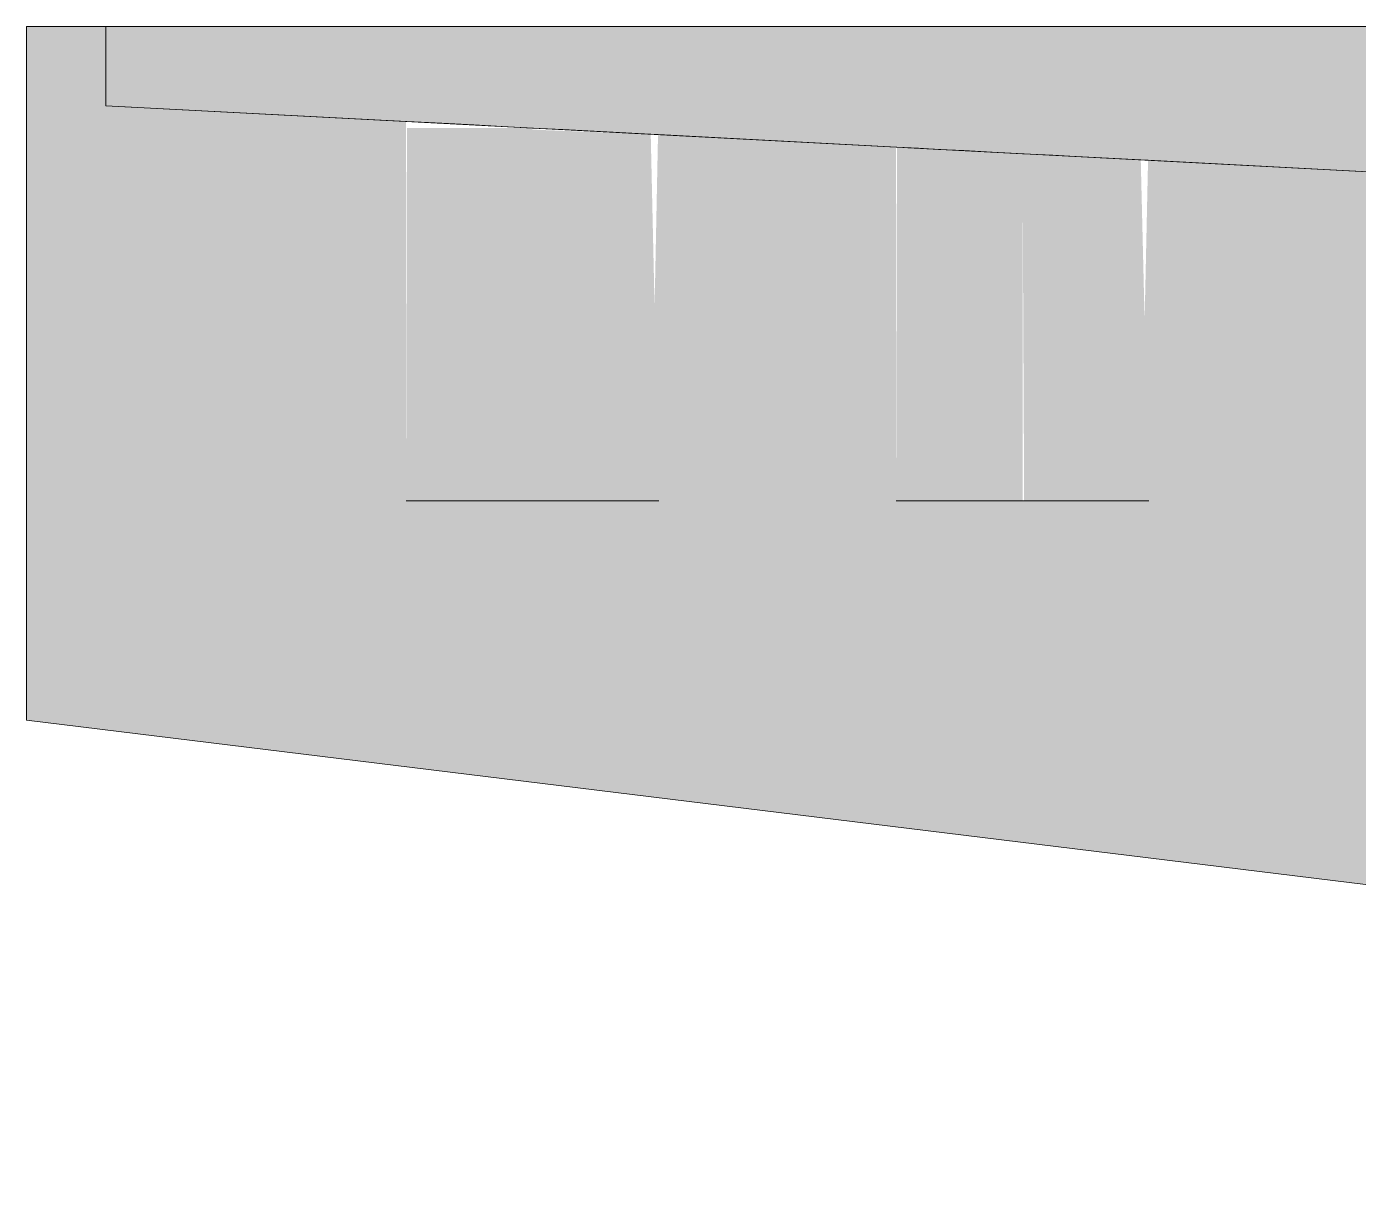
# Model space of a CAD drawing. Header units: metres. Extents: x 147 to 427, y -16 to 162.
# Drawn here: x 385.5412 to 385.6254, y 0.4254 to 0.5 of the extents above; entities that cross this region are included whole.
import ezdxf

# ---------------------------------------------------------------- set-up
doc = ezdxf.new("R2010")
doc.units = ezdxf.units.M
doc.layers.add('P-SANR-FIXT', color=7, linetype='Continuous', lineweight=5)

# ---------------------------------------------------------------- blocks, each defined once
blk = doc.blocks.new('UT_Bebedouro Industrial - UT_Bebedouro Industrial-3662647-HH')
at = {"layer": 'P-SANR-FIXT', "true_color": 0xbdbbb9, "transparency": 33554598}
for points in [[(-167.39445, 0.425443), (-167.39445, 0.5), (-167.39945, 0.5), (-167.39945, 0.482422), (-167.418508, 0.483421), (-167.418969, 0.47), (-167.43445, 0.47), (-167.43445, 0.484256), (-167.449508, 0.485046), (-167.449969, 0.47), (-167.46545, 0.47), (-167.46545, 0.485881), (-167.480508, 0.48667), (-167.480969, 0.47), (-167.49645, 0.47), (-167.49645, 0.487506), (-167.511508, 0.488295), (-167.511969, 0.47), (-167.52745, 0.47), (-167.52745, 0.48913), (-167.542508, 0.48992), (-167.542969, 0.47), (-167.55845, 0.47), (-167.55845, 0.490755), (-167.573508, 0.491544), (-167.573969, 0.47), (-167.58945, 0.47), (-167.58945, 0.49238), (-167.604508, 0.493169), (-167.604969, 0.47), (-167.62045, 0.47), (-167.62045, 0.494004), (-167.63945, 0.495), (-167.63945, 0.5), (-167.64445, 0.5), (-167.64445, 0.456139), (-167.409198, 0.427254)], [(-167.39945, 0.482422), (-167.39945, 0.5), (-167.63945, 0.5), (-167.63945, 0.495), (-167.404601, 0.482692)], [(-167.62045, 0.47), (-167.61245, 0.47), (-167.61245, 0.493585), (-167.620391, 0.493585), (-167.620416, 0.483754)], [(-167.61245, 0.47), (-167.60445, 0.47), (-167.604969, 0.493193), (-167.61245, 0.493485), (-167.61245, 0.483754)], [(-167.58945, 0.47), (-167.58145, 0.47), (-167.58145, 0.49196), (-167.589391, 0.492352), (-167.589438, 0.474337)], [(-167.579379, 0.47), (-167.57345, 0.47), (-167.573969, 0.491568), (-167.58145, 0.49196), (-167.581346, 0.47), (-167.579535, 0.47)]]:
    blk.add_hatch(color=9, dxfattribs=at).paths.add_polyline_path(points)
at = {"layer": 'P-SANR-FIXT'}
for p, q in [((-167.64445, 0.5), (-167.64445, 0.456139)), ((-167.39445, 0.5), (-167.64445, 0.5)), ((-167.64445, 0.456139), (-167.39445, 0.425443))]:
    blk.add_line(p, q, dxfattribs=at)
at = {"layer": 'P-SANR-FIXT', "color": 8, "true_color": 0x7b7978}
for p, q in [((-167.64445, 0.5), (-167.63945, 0.5)), ((-167.64445, 0.456139), (-167.64445, 0.5)), ((-167.39945, 0.5), (-167.63945, 0.5)), ((-167.63945, 0.5), (-167.39945, 0.5)), ((-167.63945, 0.495), (-167.63945, 0.5)), ((-167.63945, 0.5), (-167.63945, 0.495)), ((-167.39945, 0.482422), (-167.63945, 0.495)), ((-167.63945, 0.495), (-167.620391, 0.494001)), ((-167.620391, 0.494001), (-167.620391, 0.494001)), ((-167.620391, 0.494001), (-167.620391, 0.494001)), ((-167.620391, 0.494001), (-167.620391, 0.494001)), ((-167.620391, 0.494001), (-167.620391, 0.494001)), ((-167.620391, 0.494001), (-167.620391, 0.494001)), ((-167.620391, 0.494001), (-167.620391, 0.494001)), ((-167.620391, 0.494001), (-167.620391, 0.494001)), ((-167.620391, 0.494001), (-167.620391, 0.494001)), ((-167.620391, 0.494001), (-167.620391, 0.494001)), ((-167.620391, 0.494001), (-167.620391, 0.494001)), ((-167.620391, 0.494001), (-167.620391, 0.494001)), ((-167.620391, 0.494001), (-167.620391, 0.494001)), ((-167.620391, 0.494001), (-167.620391, 0.494001)), ((-167.620391, 0.494001), (-167.620391, 0.494001)), ((-167.620391, 0.494001), (-167.620391, 0.494001)), ((-167.620391, 0.494001), (-167.620391, 0.494001)), ((-167.620391, 0.494001), (-167.620391, 0.494001)), ((-167.620391, 0.494001), (-167.620391, 0.494001)), ((-167.604508, 0.493169), (-167.589391, 0.492377)), ((-167.604508, 0.493169), (-167.604508, 0.493169)), ((-167.604508, 0.493169), (-167.604508, 0.493169)), ((-167.604508, 0.493169), (-167.604508, 0.493169)), ((-167.604508, 0.493169), (-167.604508, 0.493169)), ((-167.604508, 0.493169), (-167.604508, 0.493169)), ((-167.604508, 0.493169), (-167.604508, 0.493169)), ((-167.604508, 0.493169), (-167.604508, 0.493169)), ((-167.604508, 0.493169), (-167.604508, 0.493169)), ((-167.604508, 0.493169), (-167.604508, 0.493169)), ((-167.604508, 0.493169), (-167.604508, 0.493169)), ((-167.604508, 0.493169), (-167.604508, 0.493169)), ((-167.604508, 0.493169), (-167.604508, 0.493169)), ((-167.604508, 0.493169), (-167.604508, 0.493169)), ((-167.604508, 0.493169), (-167.604508, 0.493169)), ((-167.604508, 0.493169), (-167.604508, 0.493169)), ((-167.604508, 0.493169), (-167.604508, 0.493169)), ((-167.604508, 0.493169), (-167.604508, 0.493169)), ((-167.604508, 0.493169), (-167.604508, 0.493169)), ((-167.589391, 0.492377), (-167.589391, 0.492377)), ((-167.589391, 0.492377), (-167.589391, 0.492377)), ((-167.589391, 0.492377), (-167.589391, 0.492377)), ((-167.589391, 0.492377), (-167.589391, 0.492377)), ((-167.589391, 0.492377), (-167.589391, 0.492377)), ((-167.589391, 0.492377), (-167.589391, 0.492377)), ((-167.589391, 0.492377), (-167.589391, 0.492377)), ((-167.589391, 0.492377), (-167.589391, 0.492377)), ((-167.589391, 0.492377), (-167.589391, 0.492377)), ((-167.589391, 0.492377), (-167.589391, 0.492377)), ((-167.589391, 0.492377), (-167.589391, 0.492377)), ((-167.589391, 0.492377), (-167.589391, 0.492377)), ((-167.589391, 0.492377), (-167.589391, 0.492377)), ((-167.589391, 0.492377), (-167.589391, 0.492377)), ((-167.589391, 0.492377), (-167.589391, 0.492377)), ((-167.589391, 0.492377), (-167.589391, 0.492377)), ((-167.589391, 0.492377), (-167.589391, 0.492377)), ((-167.589391, 0.492377), (-167.589391, 0.492377)), ((-167.573508, 0.491544), (-167.558391, 0.490752)), ((-167.573508, 0.491544), (-167.573508, 0.491544)), ((-167.573508, 0.491544), (-167.573508, 0.491544)), ((-167.573508, 0.491544), (-167.573508, 0.491544)), ((-167.573508, 0.491544), (-167.573508, 0.491544)), ((-167.573508, 0.491544), (-167.573508, 0.491544)), ((-167.573508, 0.491544), (-167.573508, 0.491544)), ((-167.573508, 0.491544), (-167.573508, 0.491544)), ((-167.573508, 0.491544), (-167.573508, 0.491544)), ((-167.573508, 0.491544), (-167.573508, 0.491544)), ((-167.573508, 0.491544), (-167.573508, 0.491544)), ((-167.573508, 0.491544), (-167.573508, 0.491544)), ((-167.573508, 0.491544), (-167.573508, 0.491544)), ((-167.573508, 0.491544), (-167.573508, 0.491544)), ((-167.573508, 0.491544), (-167.573508, 0.491544)), ((-167.573508, 0.491544), (-167.573508, 0.491544)), ((-167.573508, 0.491544), (-167.573508, 0.491544)), ((-167.573508, 0.491544), (-167.573508, 0.491544)), ((-167.573508, 0.491544), (-167.573508, 0.491544)), ((-167.61245, 0.47), (-167.62045, 0.47)), ((-167.60445, 0.47), (-167.61245, 0.47)), ((-167.58145, 0.47), (-167.58945, 0.47)), ((-167.57345, 0.47), (-167.58145, 0.47)), ((-167.39445, 0.425443), (-167.64445, 0.456139))]:
    blk.add_line(p, q, dxfattribs=at)
at = {"layer": 'P-SANR-FIXT', "color": 253, "true_color": 0xa5a3a2}
for p, q in [((-167.63945, 0.5), (-167.39945, 0.5)), ((-167.614364, 0.493685), (-167.616167, 0.49378)), ((-167.61245, 0.493585), (-167.614364, 0.493685)), ((-167.614364, 0.493685), (-167.61245, 0.493585)), ((-167.58893, 0.492352), (-167.589391, 0.492377)), ((-167.588033, 0.492305), (-167.58893, 0.492352)), ((-167.583364, 0.492061), (-167.585167, 0.492155)), ((-167.58145, 0.49196), (-167.583364, 0.492061)), ((-167.573508, 0.491544), (-167.573969, 0.491568)), ((-167.61245, 0.47), (-167.62045, 0.47)), ((-167.618106, 0.47), (-167.62045, 0.47)), ((-167.61245, 0.47), (-167.618106, 0.47)), ((-167.605521, 0.47), (-167.61245, 0.47)), ((-167.610379, 0.47), (-167.61245, 0.47)), ((-167.60845, 0.47), (-167.610379, 0.47)), ((-167.60445, 0.47), (-167.60845, 0.47)), ((-167.589177, 0.47), (-167.58945, 0.47)), ((-167.588378, 0.47), (-167.58945, 0.47)), ((-167.587106, 0.47), (-167.589177, 0.47)), ((-167.58145, 0.47), (-167.588378, 0.47)), ((-167.58145, 0.47), (-167.587106, 0.47)), ((-167.57345, 0.47), (-167.58145, 0.47))]:
    blk.add_line(p, q, dxfattribs=at)
at = {"layer": 'P-SANR-FIXT', "color": 9, "true_color": 0xbcbab8}
for p, q in [((-167.61993, 0.493977), (-167.620391, 0.494001)), ((-167.620391, 0.494001), (-167.61993, 0.493977)), ((-167.620391, 0.494001), (-167.61993, 0.493977)), ((-167.61993, 0.493977), (-167.620391, 0.494001)), ((-167.620391, 0.494001), (-167.61993, 0.493977)), ((-167.61993, 0.493977), (-167.620391, 0.494001)), ((-167.620391, 0.494001), (-167.61993, 0.493977)), ((-167.61993, 0.493977), (-167.620391, 0.494001)), ((-167.620391, 0.494001), (-167.61993, 0.493977)), ((-167.61993, 0.493977), (-167.620391, 0.494001)), ((-167.61993, 0.493977), (-167.610803, 0.493499)), ((-167.61993, 0.493977), (-167.619033, 0.49393)), ((-167.61993, 0.493977), (-167.619033, 0.49393)), ((-167.619033, 0.49393), (-167.61993, 0.493977)), ((-167.61993, 0.493977), (-167.619033, 0.49393)), ((-167.619033, 0.49393), (-167.61993, 0.493977)), ((-167.619033, 0.49393), (-167.617755, 0.493863)), ((-167.619033, 0.49393), (-167.617755, 0.493863)), ((-167.617755, 0.493863), (-167.616167, 0.49378)), ((-167.617755, 0.493863), (-167.616167, 0.49378)), ((-167.616167, 0.49378), (-167.617755, 0.493863)), ((-167.616167, 0.49378), (-167.614364, 0.493685)), ((-167.616167, 0.49378), (-167.614364, 0.493685)), ((-167.616167, 0.49378), (-167.614364, 0.493685)), ((-167.616167, 0.49378), (-167.614364, 0.493685)), ((-167.616167, 0.49378), (-167.614364, 0.493685)), ((-167.614364, 0.493685), (-167.616167, 0.49378)), ((-167.614364, 0.493685), (-167.61245, 0.493585)), ((-167.614364, 0.493685), (-167.61245, 0.493585)), ((-167.614364, 0.493685), (-167.61245, 0.493585)), ((-167.614364, 0.493685), (-167.61245, 0.493585)), ((-167.614364, 0.493685), (-167.61245, 0.493585)), ((-167.614364, 0.493685), (-167.61245, 0.493585)), ((-167.614364, 0.493685), (-167.61245, 0.493585)), ((-167.61245, 0.493585), (-167.614364, 0.493685)), ((-167.61245, 0.493585), (-167.614364, 0.493685)), ((-167.614364, 0.493685), (-167.61245, 0.493585)), ((-167.61245, 0.493585), (-167.614364, 0.493685)), ((-167.61245, 0.493585), (-167.610535, 0.493485)), ((-167.61245, 0.493585), (-167.610535, 0.493485)), ((-167.610535, 0.493485), (-167.61245, 0.493585)), ((-167.610535, 0.493485), (-167.61245, 0.493585)), ((-167.61245, 0.493585), (-167.610535, 0.493485)), ((-167.610535, 0.493485), (-167.61245, 0.493585)), ((-167.610535, 0.493485), (-167.61245, 0.493585)), ((-167.610535, 0.493485), (-167.61245, 0.493585)), ((-167.61245, 0.493585), (-167.610535, 0.493485)), ((-167.610535, 0.493485), (-167.604969, 0.493193)), ((-167.610535, 0.493485), (-167.608732, 0.49339)), ((-167.608732, 0.49339), (-167.610535, 0.493485)), ((-167.608732, 0.49339), (-167.610535, 0.493485)), ((-167.608732, 0.49339), (-167.610535, 0.493485)), ((-167.608732, 0.49339), (-167.607145, 0.493307)), ((-167.607145, 0.493307), (-167.608732, 0.49339)), ((-167.607145, 0.493307), (-167.608732, 0.49339)), ((-167.607145, 0.493307), (-167.608732, 0.49339)), ((-167.607145, 0.493307), (-167.605866, 0.49324)), ((-167.605866, 0.49324), (-167.607145, 0.493307)), ((-167.605866, 0.49324), (-167.607145, 0.493307)), ((-167.605866, 0.49324), (-167.607145, 0.493307)), ((-167.605866, 0.49324), (-167.607145, 0.493307)), ((-167.605866, 0.49324), (-167.604969, 0.493193)), ((-167.604969, 0.493193), (-167.605866, 0.49324)), ((-167.604969, 0.493193), (-167.605866, 0.49324)), ((-167.604969, 0.493193), (-167.605866, 0.49324)), ((-167.604969, 0.493193), (-167.604508, 0.493169)), ((-167.604508, 0.493169), (-167.604969, 0.493193)), ((-167.604969, 0.493193), (-167.604508, 0.493169)), ((-167.604969, 0.493193), (-167.604508, 0.493169)), ((-167.604969, 0.493193), (-167.604508, 0.493169)), ((-167.604508, 0.493169), (-167.604969, 0.493193)), ((-167.604508, 0.493169), (-167.604969, 0.493193)), ((-167.604508, 0.493169), (-167.604969, 0.493193)), ((-167.604969, 0.493193), (-167.604508, 0.493169)), ((-167.604508, 0.493169), (-167.604969, 0.493193)), ((-167.58893, 0.492352), (-167.589391, 0.492377)), ((-167.58893, 0.492352), (-167.589391, 0.492377)), ((-167.589391, 0.492377), (-167.58893, 0.492352)), ((-167.589391, 0.492377), (-167.58893, 0.492352)), ((-167.589391, 0.492377), (-167.58893, 0.492352)), ((-167.58893, 0.492352), (-167.588033, 0.492305)), ((-167.58871, 0.492341), (-167.58145, 0.49196)), ((-167.586755, 0.492238), (-167.588033, 0.492305)), ((-167.588033, 0.492305), (-167.586755, 0.492238)), ((-167.586755, 0.492238), (-167.585167, 0.492155)), ((-167.585167, 0.492155), (-167.583364, 0.492061)), ((-167.585167, 0.492155), (-167.583364, 0.492061)), ((-167.583364, 0.492061), (-167.585167, 0.492155)), ((-167.58145, 0.49196), (-167.583364, 0.492061)), ((-167.58145, 0.49196), (-167.583364, 0.492061)), ((-167.58145, 0.49196), (-167.583364, 0.492061)), ((-167.583364, 0.492061), (-167.58145, 0.49196)), ((-167.583364, 0.492061), (-167.58145, 0.49196)), ((-167.58145, 0.49196), (-167.583364, 0.492061)), ((-167.58145, 0.49196), (-167.579535, 0.49186)), ((-167.58145, 0.49196), (-167.579535, 0.49186)), ((-167.58145, 0.49196), (-167.579535, 0.49186)), ((-167.58145, 0.49196), (-167.579535, 0.49186)), ((-167.58145, 0.49196), (-167.579535, 0.49186)), ((-167.58145, 0.49196), (-167.579535, 0.49186)), ((-167.579535, 0.49186), (-167.58145, 0.49196)), ((-167.581346, 0.491955), (-167.573969, 0.491568)), ((-167.579535, 0.49186), (-167.577732, 0.491766)), ((-167.579535, 0.49186), (-167.577732, 0.491766)), ((-167.579535, 0.49186), (-167.577732, 0.491766)), ((-167.576145, 0.491682), (-167.577732, 0.491766)), ((-167.576145, 0.491682), (-167.577732, 0.491766)), ((-167.577732, 0.491766), (-167.576145, 0.491682)), ((-167.577732, 0.491766), (-167.576145, 0.491682)), ((-167.574866, 0.491615), (-167.576145, 0.491682)), ((-167.576145, 0.491682), (-167.574866, 0.491615)), ((-167.574866, 0.491615), (-167.576145, 0.491682)), ((-167.573969, 0.491568), (-167.574866, 0.491615)), ((-167.573969, 0.491568), (-167.574866, 0.491615)), ((-167.573508, 0.491544), (-167.573969, 0.491568)), ((-167.573508, 0.491544), (-167.573969, 0.491568)), ((-167.573508, 0.491544), (-167.573969, 0.491568)), ((-167.61245, 0.47), (-167.62045, 0.47)), ((-167.620177, 0.47), (-167.62045, 0.47)), ((-167.618106, 0.47), (-167.62045, 0.47)), ((-167.61245, 0.47), (-167.62045, 0.47)), ((-167.61245, 0.47), (-167.62045, 0.47)), ((-167.61245, 0.47), (-167.62045, 0.47)), ((-167.61245, 0.47), (-167.62045, 0.47)), ((-167.620177, 0.47), (-167.62045, 0.47)), ((-167.61245, 0.47), (-167.62045, 0.47)), ((-167.61245, 0.47), (-167.62045, 0.47)), ((-167.61245, 0.47), (-167.62045, 0.47)), ((-167.61245, 0.47), (-167.62045, 0.47)), ((-167.620177, 0.47), (-167.62045, 0.47)), ((-167.619378, 0.47), (-167.62045, 0.47)), ((-167.620177, 0.47), (-167.62045, 0.47)), ((-167.620177, 0.47), (-167.62045, 0.47)), ((-167.61245, 0.47), (-167.62045, 0.47)), ((-167.61452, 0.47), (-167.62045, 0.47)), ((-167.61245, 0.47), (-167.620177, 0.47)), ((-167.618106, 0.47), (-167.620177, 0.47)), ((-167.61645, 0.47), (-167.620177, 0.47)), ((-167.619378, 0.47), (-167.620177, 0.47)), ((-167.61245, 0.47), (-167.620177, 0.47)), ((-167.61645, 0.47), (-167.620177, 0.47)), ((-167.618106, 0.47), (-167.620177, 0.47)), ((-167.61452, 0.47), (-167.620177, 0.47)), ((-167.618106, 0.47), (-167.620177, 0.47)), ((-167.618106, 0.47), (-167.619378, 0.47)), ((-167.618106, 0.47), (-167.619378, 0.47)), ((-167.61245, 0.47), (-167.619378, 0.47)), ((-167.61245, 0.47), (-167.619378, 0.47)), ((-167.618106, 0.47), (-167.619378, 0.47)), ((-167.61452, 0.47), (-167.618106, 0.47)), ((-167.61245, 0.47), (-167.618106, 0.47)), ((-167.61645, 0.47), (-167.618106, 0.47)), ((-167.61452, 0.47), (-167.618106, 0.47)), ((-167.61245, 0.47), (-167.618106, 0.47)), ((-167.61645, 0.47), (-167.618106, 0.47)), ((-167.61645, 0.47), (-167.618106, 0.47)), ((-167.61245, 0.47), (-167.618106, 0.47)), ((-167.61245, 0.47), (-167.61645, 0.47)), ((-167.61452, 0.47), (-167.61645, 0.47)), ((-167.61245, 0.47), (-167.61645, 0.47)), ((-167.61452, 0.47), (-167.61645, 0.47)), ((-167.61245, 0.47), (-167.61645, 0.47)), ((-167.61245, 0.47), (-167.61452, 0.47)), ((-167.61245, 0.47), (-167.61452, 0.47)), ((-167.61245, 0.47), (-167.61452, 0.47)), ((-167.61245, 0.47), (-167.61452, 0.47)), ((-167.61245, 0.47), (-167.61452, 0.47)), ((-167.61245, 0.47), (-167.61452, 0.47)), ((-167.61245, 0.47), (-167.61452, 0.47)), ((-167.610379, 0.47), (-167.61245, 0.47)), ((-167.60445, 0.47), (-167.61245, 0.47)), ((-167.60445, 0.47), (-167.61245, 0.47)), ((-167.60445, 0.47), (-167.61245, 0.47)), ((-167.610379, 0.47), (-167.61245, 0.47)), ((-167.610379, 0.47), (-167.61245, 0.47)), ((-167.60445, 0.47), (-167.61245, 0.47)), ((-167.60445, 0.47), (-167.61245, 0.47)), ((-167.605521, 0.47), (-167.61245, 0.47)), ((-167.60445, 0.47), (-167.61245, 0.47)), ((-167.60845, 0.47), (-167.61245, 0.47)), ((-167.610379, 0.47), (-167.61245, 0.47)), ((-167.60445, 0.47), (-167.61245, 0.47)), ((-167.610379, 0.47), (-167.61245, 0.47)), ((-167.610379, 0.47), (-167.61245, 0.47)), ((-167.60845, 0.47), (-167.61245, 0.47)), ((-167.60445, 0.47), (-167.61245, 0.47)), ((-167.60845, 0.47), (-167.61245, 0.47)), ((-167.60845, 0.47), (-167.61245, 0.47)), ((-167.610379, 0.47), (-167.61245, 0.47)), ((-167.610379, 0.47), (-167.61245, 0.47)), ((-167.605521, 0.47), (-167.61245, 0.47)), ((-167.606793, 0.47), (-167.61245, 0.47)), ((-167.60445, 0.47), (-167.61245, 0.47)), ((-167.60845, 0.47), (-167.610379, 0.47)), ((-167.606793, 0.47), (-167.610379, 0.47)), ((-167.605521, 0.47), (-167.610379, 0.47)), ((-167.60845, 0.47), (-167.610379, 0.47)), ((-167.60845, 0.47), (-167.610379, 0.47)), ((-167.605521, 0.47), (-167.610379, 0.47)), ((-167.605521, 0.47), (-167.610379, 0.47)), ((-167.606793, 0.47), (-167.610379, 0.47)), ((-167.604722, 0.47), (-167.60845, 0.47)), ((-167.606793, 0.47), (-167.60845, 0.47)), ((-167.60445, 0.47), (-167.60845, 0.47)), ((-167.606793, 0.47), (-167.60845, 0.47)), ((-167.606793, 0.47), (-167.60845, 0.47)), ((-167.604722, 0.47), (-167.60845, 0.47)), ((-167.605521, 0.47), (-167.606793, 0.47)), ((-167.605521, 0.47), (-167.606793, 0.47)), ((-167.605521, 0.47), (-167.606793, 0.47)), ((-167.604722, 0.47), (-167.606793, 0.47)), ((-167.60445, 0.47), (-167.606793, 0.47)), ((-167.604722, 0.47), (-167.605521, 0.47)), ((-167.60445, 0.47), (-167.605521, 0.47)), ((-167.60445, 0.47), (-167.605521, 0.47)), ((-167.60445, 0.47), (-167.605521, 0.47)), ((-167.60445, 0.47), (-167.605521, 0.47)), ((-167.60445, 0.47), (-167.605521, 0.47)), ((-167.60445, 0.47), (-167.604722, 0.47)), ((-167.58145, 0.47), (-167.58945, 0.47)), ((-167.58545, 0.47), (-167.58945, 0.47)), ((-167.58545, 0.47), (-167.58945, 0.47)), ((-167.589177, 0.47), (-167.58945, 0.47)), ((-167.58145, 0.47), (-167.58945, 0.47)), ((-167.58352, 0.47), (-167.58945, 0.47)), ((-167.588378, 0.47), (-167.58945, 0.47)), ((-167.58145, 0.47), (-167.58945, 0.47)), ((-167.58352, 0.47), (-167.58945, 0.47)), ((-167.58145, 0.47), (-167.58945, 0.47)), ((-167.58145, 0.47), (-167.58945, 0.47)), ((-167.58145, 0.47), (-167.58945, 0.47)), ((-167.589177, 0.47), (-167.58945, 0.47)), ((-167.589177, 0.47), (-167.58945, 0.47)), ((-167.58145, 0.47), (-167.58945, 0.47)), ((-167.58145, 0.47), (-167.58945, 0.47)), ((-167.58145, 0.47), (-167.58945, 0.47)), ((-167.58145, 0.47), (-167.58945, 0.47)), ((-167.588378, 0.47), (-167.589177, 0.47)), ((-167.58145, 0.47), (-167.589177, 0.47)), ((-167.58352, 0.47), (-167.589177, 0.47)), ((-167.588378, 0.47), (-167.589177, 0.47)), ((-167.58352, 0.47), (-167.589177, 0.47)), ((-167.587106, 0.47), (-167.589177, 0.47)), ((-167.58545, 0.47), (-167.588378, 0.47)), ((-167.58145, 0.47), (-167.588378, 0.47)), ((-167.58145, 0.47), (-167.588378, 0.47)), ((-167.587106, 0.47), (-167.588378, 0.47)), ((-167.58352, 0.47), (-167.588378, 0.47)), ((-167.58352, 0.47), (-167.587106, 0.47)), ((-167.58145, 0.47), (-167.587106, 0.47)), ((-167.58145, 0.47), (-167.587106, 0.47)), ((-167.58352, 0.47), (-167.58545, 0.47)), ((-167.58145, 0.47), (-167.58545, 0.47)), ((-167.58145, 0.47), (-167.58545, 0.47)), ((-167.58352, 0.47), (-167.58545, 0.47)), ((-167.58145, 0.47), (-167.58545, 0.47)), ((-167.58145, 0.47), (-167.58352, 0.47)), ((-167.58145, 0.47), (-167.58352, 0.47)), ((-167.58145, 0.47), (-167.58352, 0.47)), ((-167.58145, 0.47), (-167.58352, 0.47)), ((-167.58145, 0.47), (-167.58352, 0.47)), ((-167.58145, 0.47), (-167.58352, 0.47)), ((-167.58145, 0.47), (-167.58352, 0.47)), ((-167.58145, 0.47), (-167.58352, 0.47)), ((-167.58145, 0.47), (-167.58352, 0.47)), ((-167.57345, 0.47), (-167.58145, 0.47)), ((-167.57745, 0.47), (-167.58145, 0.47)), ((-167.57345, 0.47), (-167.58145, 0.47)), ((-167.575793, 0.47), (-167.58145, 0.47)), ((-167.575793, 0.47), (-167.58145, 0.47)), ((-167.573722, 0.47), (-167.58145, 0.47)), ((-167.57745, 0.47), (-167.58145, 0.47)), ((-167.57345, 0.47), (-167.58145, 0.47)), ((-167.579379, 0.47), (-167.58145, 0.47)), ((-167.579379, 0.47), (-167.58145, 0.47)), ((-167.57745, 0.47), (-167.58145, 0.47)), ((-167.57345, 0.47), (-167.58145, 0.47)), ((-167.57745, 0.47), (-167.58145, 0.47)), ((-167.575793, 0.47), (-167.58145, 0.47)), ((-167.57745, 0.47), (-167.58145, 0.47)), ((-167.57345, 0.47), (-167.58145, 0.47)), ((-167.575793, 0.47), (-167.58145, 0.47)), ((-167.579379, 0.47), (-167.58145, 0.47)), ((-167.574521, 0.47), (-167.58145, 0.47)), ((-167.57745, 0.47), (-167.58145, 0.47)), ((-167.575793, 0.47), (-167.58145, 0.47)), ((-167.575793, 0.47), (-167.58145, 0.47)), ((-167.575793, 0.47), (-167.58145, 0.47)), ((-167.575793, 0.47), (-167.58145, 0.47)), ((-167.574521, 0.47), (-167.58145, 0.47)), ((-167.57345, 0.47), (-167.58145, 0.47)), ((-167.575793, 0.47), (-167.579379, 0.47)), ((-167.574521, 0.47), (-167.579379, 0.47)), ((-167.57345, 0.47), (-167.579379, 0.47)), ((-167.573722, 0.47), (-167.57745, 0.47)), ((-167.575793, 0.47), (-167.57745, 0.47)), ((-167.57345, 0.47), (-167.57745, 0.47)), ((-167.574521, 0.47), (-167.57745, 0.47)), ((-167.57345, 0.47), (-167.57745, 0.47)), ((-167.575793, 0.47), (-167.57745, 0.47)), ((-167.573722, 0.47), (-167.575793, 0.47)), ((-167.574521, 0.47), (-167.575793, 0.47)), ((-167.573722, 0.47), (-167.575793, 0.47)), ((-167.574521, 0.47), (-167.575793, 0.47)), ((-167.574521, 0.47), (-167.575793, 0.47)), ((-167.574521, 0.47), (-167.575793, 0.47)), ((-167.573722, 0.47), (-167.575793, 0.47)), ((-167.57345, 0.47), (-167.575793, 0.47)), ((-167.573722, 0.47), (-167.574521, 0.47)), ((-167.57345, 0.47), (-167.574521, 0.47)), ((-167.57345, 0.47), (-167.574521, 0.47)), ((-167.57345, 0.47), (-167.574521, 0.47)), ((-167.57345, 0.47), (-167.574521, 0.47)), ((-167.57345, 0.47), (-167.574521, 0.47)), ((-167.573722, 0.47), (-167.574521, 0.47)), ((-167.57345, 0.47), (-167.573722, 0.47)), ((-167.57345, 0.47), (-167.573722, 0.47)), ((-167.57345, 0.47), (-167.573722, 0.47))]:
    blk.add_line(p, q, dxfattribs=at)
at = {"layer": 'P-SANR-FIXT', "color": 9, "true_color": 0xbbb9b7}
for p, q in [((-167.620391, 0.494001), (-167.61993, 0.493977)), ((-167.61993, 0.493977), (-167.619033, 0.49393)), ((-167.614364, 0.493685), (-167.61245, 0.493585)), ((-167.61245, 0.493585), (-167.610535, 0.493485)), ((-167.58145, 0.49196), (-167.583364, 0.492061)), ((-167.573508, 0.491544), (-167.573969, 0.491568)), ((-167.61245, 0.47), (-167.62045, 0.47)), ((-167.60445, 0.47), (-167.61245, 0.47)), ((-167.58145, 0.47), (-167.58945, 0.47)), ((-167.588378, 0.47), (-167.58945, 0.47)), ((-167.58545, 0.47), (-167.588378, 0.47)), ((-167.58145, 0.47), (-167.58545, 0.47)), ((-167.57345, 0.47), (-167.58145, 0.47)), ((-167.57745, 0.47), (-167.58145, 0.47))]:
    blk.add_line(p, q, dxfattribs=at)
at = {"layer": 'P-SANR-FIXT', "color": 253, "true_color": 0xb4b2b0}
for p, q in [((-167.620391, 0.494001), (-167.61993, 0.493977)), ((-167.58145, 0.49196), (-167.579535, 0.49186)), ((-167.573508, 0.491544), (-167.573969, 0.491568)), ((-167.619378, 0.47), (-167.62045, 0.47)), ((-167.619378, 0.47), (-167.62045, 0.47)), ((-167.618106, 0.47), (-167.619378, 0.47)), ((-167.618106, 0.47), (-167.619378, 0.47)), ((-167.61245, 0.47), (-167.618106, 0.47)), ((-167.61645, 0.47), (-167.618106, 0.47)), ((-167.61245, 0.47), (-167.61645, 0.47)), ((-167.60845, 0.47), (-167.61245, 0.47)), ((-167.60445, 0.47), (-167.61245, 0.47)), ((-167.604722, 0.47), (-167.60845, 0.47)), ((-167.58145, 0.47), (-167.58945, 0.47)), ((-167.58545, 0.47), (-167.588378, 0.47)), ((-167.58145, 0.47), (-167.58545, 0.47)), ((-167.575793, 0.47), (-167.58145, 0.47)), ((-167.579379, 0.47), (-167.58145, 0.47)), ((-167.575793, 0.47), (-167.579379, 0.47)), ((-167.57345, 0.47), (-167.575793, 0.47))]:
    blk.add_line(p, q, dxfattribs=at)
at = {"layer": 'P-SANR-FIXT', "color": 9, "true_color": 0xb9b7b5}
for p, q in [((-167.58893, 0.492352), (-167.589391, 0.492377)), ((-167.573508, 0.491544), (-167.573969, 0.491568)), ((-167.61452, 0.47), (-167.62045, 0.47)), ((-167.619378, 0.47), (-167.620177, 0.47)), ((-167.618106, 0.47), (-167.619378, 0.47)), ((-167.61245, 0.47), (-167.618106, 0.47)), ((-167.61245, 0.47), (-167.61452, 0.47)), ((-167.605521, 0.47), (-167.61245, 0.47)), ((-167.60445, 0.47), (-167.61245, 0.47)), ((-167.58145, 0.47), (-167.58945, 0.47)), ((-167.58145, 0.47), (-167.58545, 0.47)), ((-167.579379, 0.47), (-167.58145, 0.47)), ((-167.579379, 0.47), (-167.58145, 0.47)), ((-167.575793, 0.47), (-167.579379, 0.47)), ((-167.57345, 0.47), (-167.579379, 0.47)), ((-167.57345, 0.47), (-167.575793, 0.47))]:
    blk.add_line(p, q, dxfattribs=at)
at = {"layer": 'P-SANR-FIXT', "color": 9, "true_color": 0xbcbab8, "flags": 128}
for points in [[(-167.620391, 0.494001), (-167.61993, 0.493977), (-167.619033, 0.49393), (-167.617755, 0.493863), (-167.616167, 0.49378)], [(-167.619033, 0.49393), (-167.61993, 0.493977), (-167.620391, 0.494001)], [(-167.61245, 0.493585), (-167.614364, 0.493685), (-167.616167, 0.49378), (-167.617755, 0.493863), (-167.619033, 0.49393), (-167.61993, 0.493977), (-167.620391, 0.494001)], [(-167.620391, 0.494001), (-167.61993, 0.493977), (-167.619033, 0.49393)], [(-167.616167, 0.49378), (-167.617755, 0.493863), (-167.619033, 0.49393), (-167.61993, 0.493977), (-167.620391, 0.494001)], [(-167.620391, 0.494001), (-167.61993, 0.493977), (-167.619033, 0.49393)], [(-167.617755, 0.493863), (-167.619033, 0.49393), (-167.61993, 0.493977), (-167.620391, 0.494001)], [(-167.61245, 0.493585), (-167.614364, 0.493685), (-167.616167, 0.49378), (-167.617755, 0.493863), (-167.619033, 0.49393), (-167.61993, 0.493977), (-167.620391, 0.494001)], [(-167.620391, 0.494001), (-167.61993, 0.493977), (-167.619033, 0.49393)], [(-167.61245, 0.493585), (-167.614364, 0.493685), (-167.616167, 0.49378), (-167.617755, 0.493863), (-167.619033, 0.49393), (-167.61993, 0.493977), (-167.620391, 0.494001)], [(-167.620391, 0.494001), (-167.61993, 0.493977), (-167.619033, 0.49393)], [(-167.620391, 0.494001), (-167.61993, 0.493977), (-167.619033, 0.49393), (-167.617755, 0.493863), (-167.616167, 0.49378), (-167.614364, 0.493685)], [(-167.619033, 0.49393), (-167.61993, 0.493977), (-167.620391, 0.494001)], [(-167.617755, 0.493863), (-167.619033, 0.49393), (-167.61993, 0.493977), (-167.620391, 0.494001)], [(-167.620391, 0.494001), (-167.61993, 0.493977), (-167.619033, 0.49393), (-167.617755, 0.493863), (-167.616167, 0.49378), (-167.614364, 0.493685), (-167.61245, 0.493585)], [(-167.620391, 0.494001), (-167.61993, 0.493977), (-167.619033, 0.49393), (-167.617755, 0.493863)], [(-167.614364, 0.493685), (-167.616167, 0.49378), (-167.617755, 0.493863), (-167.619033, 0.49393), (-167.61993, 0.493977), (-167.620391, 0.494001)], [(-167.620391, 0.494001), (-167.61993, 0.493977), (-167.619033, 0.49393), (-167.617755, 0.493863), (-167.616167, 0.49378)], [(-167.61245, 0.493585), (-167.614364, 0.493685), (-167.616167, 0.49378), (-167.617755, 0.493863), (-167.619033, 0.49393), (-167.61993, 0.493977)], [(-167.61993, 0.493977), (-167.619033, 0.49393), (-167.617755, 0.493863), (-167.616167, 0.49378), (-167.614364, 0.493685), (-167.61245, 0.493585)], [(-167.61993, 0.493977), (-167.619033, 0.49393), (-167.617755, 0.493863), (-167.616167, 0.49378), (-167.614364, 0.493685)], [(-167.617755, 0.493863), (-167.619033, 0.49393), (-167.61993, 0.493977)], [(-167.617755, 0.493863), (-167.619033, 0.49393), (-167.61993, 0.493977)], [(-167.619033, 0.49393), (-167.617755, 0.493863), (-167.616167, 0.49378)], [(-167.61245, 0.493585), (-167.614364, 0.493685), (-167.616167, 0.49378), (-167.617755, 0.493863), (-167.619033, 0.49393)], [(-167.619033, 0.49393), (-167.617755, 0.493863), (-167.616167, 0.49378)], [(-167.61245, 0.493585), (-167.614364, 0.493685), (-167.616167, 0.49378), (-167.617755, 0.493863), (-167.619033, 0.49393)], [(-167.619033, 0.49393), (-167.617755, 0.493863), (-167.616167, 0.49378)], [(-167.619033, 0.49393), (-167.617755, 0.493863), (-167.616167, 0.49378)], [(-167.619033, 0.49393), (-167.617755, 0.493863), (-167.616167, 0.49378), (-167.614364, 0.493685), (-167.61245, 0.493585)], [(-167.61245, 0.493585), (-167.614364, 0.493685), (-167.616167, 0.49378), (-167.617755, 0.493863), (-167.619033, 0.49393)], [(-167.616167, 0.49378), (-167.617755, 0.493863), (-167.619033, 0.49393)], [(-167.61245, 0.493585), (-167.614364, 0.493685), (-167.616167, 0.49378), (-167.617755, 0.493863)], [(-167.614364, 0.493685), (-167.616167, 0.49378), (-167.617755, 0.493863)], [(-167.617755, 0.493863), (-167.616167, 0.49378), (-167.614364, 0.493685)], [(-167.61245, 0.493585), (-167.614364, 0.493685), (-167.616167, 0.49378), (-167.617755, 0.493863)], [(-167.616167, 0.49378), (-167.614364, 0.493685), (-167.61245, 0.493585)], [(-167.616167, 0.49378), (-167.614364, 0.493685), (-167.61245, 0.493585)], [(-167.61245, 0.493585), (-167.614364, 0.493685), (-167.616167, 0.49378)], [(-167.61245, 0.493585), (-167.614364, 0.493685), (-167.616167, 0.49378)], [(-167.616167, 0.49378), (-167.614364, 0.493685), (-167.61245, 0.493585)], [(-167.61245, 0.493585), (-167.610535, 0.493485), (-167.608732, 0.49339), (-167.607145, 0.493307), (-167.605866, 0.49324), (-167.604969, 0.493193), (-167.604508, 0.493169)], [(-167.604508, 0.493169), (-167.604969, 0.493193), (-167.605866, 0.49324), (-167.607145, 0.493307), (-167.608732, 0.49339), (-167.610535, 0.493485), (-167.61245, 0.493585)], [(-167.608732, 0.49339), (-167.610535, 0.493485), (-167.61245, 0.493585)], [(-167.604508, 0.493169), (-167.604969, 0.493193), (-167.605866, 0.49324), (-167.607145, 0.493307), (-167.608732, 0.49339), (-167.610535, 0.493485), (-167.61245, 0.493585)], [(-167.61245, 0.493585), (-167.610535, 0.493485), (-167.608732, 0.49339), (-167.607145, 0.493307), (-167.605866, 0.49324), (-167.604969, 0.493193)], [(-167.61245, 0.493585), (-167.610535, 0.493485), (-167.608732, 0.49339), (-167.607145, 0.493307), (-167.605866, 0.49324)], [(-167.61245, 0.493585), (-167.610535, 0.493485), (-167.608732, 0.49339), (-167.607145, 0.493307), (-167.605866, 0.49324), (-167.604969, 0.493193), (-167.604508, 0.493169)], [(-167.604508, 0.493169), (-167.604969, 0.493193), (-167.605866, 0.49324), (-167.607145, 0.493307), (-167.608732, 0.49339), (-167.610535, 0.493485), (-167.61245, 0.493585)], [(-167.607145, 0.493307), (-167.608732, 0.49339), (-167.610535, 0.493485), (-167.61245, 0.493585)], [(-167.61245, 0.493585), (-167.610535, 0.493485), (-167.608732, 0.49339), (-167.607145, 0.493307), (-167.605866, 0.49324), (-167.604969, 0.493193), (-167.604508, 0.493169)], [(-167.608732, 0.49339), (-167.610535, 0.493485), (-167.61245, 0.493585)], [(-167.61245, 0.493585), (-167.610535, 0.493485), (-167.608732, 0.49339), (-167.607145, 0.493307), (-167.605866, 0.49324), (-167.604969, 0.493193)], [(-167.61245, 0.493585), (-167.610535, 0.493485), (-167.608732, 0.49339), (-167.607145, 0.493307)], [(-167.608732, 0.49339), (-167.610535, 0.493485), (-167.61245, 0.493585)], [(-167.61245, 0.493585), (-167.610535, 0.493485), (-167.608732, 0.49339)], [(-167.61245, 0.493585), (-167.610535, 0.493485), (-167.608732, 0.49339)], [(-167.608732, 0.49339), (-167.610535, 0.493485), (-167.61245, 0.493585)], [(-167.61245, 0.493585), (-167.610535, 0.493485), (-167.608732, 0.49339)], [(-167.607145, 0.493307), (-167.608732, 0.49339), (-167.610535, 0.493485), (-167.61245, 0.493585)], [(-167.610535, 0.493485), (-167.608732, 0.49339), (-167.607145, 0.493307), (-167.605866, 0.49324), (-167.604969, 0.493193), (-167.604508, 0.493169)], [(-167.604508, 0.493169), (-167.604969, 0.493193), (-167.605866, 0.49324), (-167.607145, 0.493307), (-167.608732, 0.49339), (-167.610535, 0.493485)], [(-167.610535, 0.493485), (-167.608732, 0.49339), (-167.607145, 0.493307), (-167.605866, 0.49324), (-167.604969, 0.493193)], [(-167.604508, 0.493169), (-167.604969, 0.493193), (-167.605866, 0.49324), (-167.607145, 0.493307), (-167.608732, 0.49339), (-167.610535, 0.493485)], [(-167.610535, 0.493485), (-167.608732, 0.49339), (-167.607145, 0.493307)], [(-167.604969, 0.493193), (-167.605866, 0.49324), (-167.607145, 0.493307), (-167.608732, 0.49339)], [(-167.604508, 0.493169), (-167.604969, 0.493193), (-167.605866, 0.49324), (-167.607145, 0.493307), (-167.608732, 0.49339)], [(-167.604969, 0.493193), (-167.605866, 0.49324), (-167.607145, 0.493307), (-167.608732, 0.49339)], [(-167.608732, 0.49339), (-167.607145, 0.493307), (-167.605866, 0.49324), (-167.604969, 0.493193), (-167.604508, 0.493169)], [(-167.608732, 0.49339), (-167.607145, 0.493307), (-167.605866, 0.49324), (-167.604969, 0.493193), (-167.604508, 0.493169)], [(-167.605866, 0.49324), (-167.607145, 0.493307), (-167.608732, 0.49339)], [(-167.608732, 0.49339), (-167.607145, 0.493307), (-167.605866, 0.49324)], [(-167.604508, 0.493169), (-167.604969, 0.493193), (-167.605866, 0.49324), (-167.607145, 0.493307)], [(-167.607145, 0.493307), (-167.605866, 0.49324), (-167.604969, 0.493193), (-167.604508, 0.493169)], [(-167.607145, 0.493307), (-167.605866, 0.49324), (-167.604969, 0.493193)], [(-167.605866, 0.49324), (-167.604969, 0.493193), (-167.604508, 0.493169)], [(-167.604508, 0.493169), (-167.604969, 0.493193), (-167.605866, 0.49324)], [(-167.605866, 0.49324), (-167.604969, 0.493193), (-167.604508, 0.493169)], [(-167.604508, 0.493169), (-167.604969, 0.493193), (-167.605866, 0.49324)], [(-167.583364, 0.492061), (-167.585167, 0.492155), (-167.586755, 0.492238), (-167.588033, 0.492305), (-167.58893, 0.492352), (-167.589391, 0.492377)], [(-167.589391, 0.492377), (-167.58893, 0.492352), (-167.588033, 0.492305), (-167.586755, 0.492238), (-167.585167, 0.492155), (-167.583364, 0.492061), (-167.58145, 0.49196)], [(-167.589391, 0.492377), (-167.58893, 0.492352), (-167.588033, 0.492305), (-167.586755, 0.492238)], [(-167.583364, 0.492061), (-167.585167, 0.492155), (-167.586755, 0.492238), (-167.588033, 0.492305), (-167.58893, 0.492352), (-167.589391, 0.492377)], [(-167.589391, 0.492377), (-167.58893, 0.492352), (-167.588033, 0.492305)], [(-167.589391, 0.492377), (-167.58893, 0.492352), (-167.588033, 0.492305), (-167.586755, 0.492238), (-167.585167, 0.492155)], [(-167.588033, 0.492305), (-167.58893, 0.492352), (-167.589391, 0.492377)], [(-167.586755, 0.492238), (-167.588033, 0.492305), (-167.58893, 0.492352), (-167.589391, 0.492377)], [(-167.589391, 0.492377), (-167.58893, 0.492352), (-167.588033, 0.492305), (-167.586755, 0.492238), (-167.585167, 0.492155), (-167.583364, 0.492061), (-167.58145, 0.49196)], [(-167.589391, 0.492377), (-167.58893, 0.492352), (-167.588033, 0.492305)], [(-167.58145, 0.49196), (-167.583364, 0.492061), (-167.585167, 0.492155), (-167.586755, 0.492238), (-167.588033, 0.492305), (-167.58893, 0.492352), (-167.589391, 0.492377)], [(-167.58145, 0.49196), (-167.583364, 0.492061), (-167.585167, 0.492155), (-167.586755, 0.492238), (-167.588033, 0.492305), (-167.58893, 0.492352), (-167.589391, 0.492377)], [(-167.589391, 0.492377), (-167.58893, 0.492352), (-167.588033, 0.492305), (-167.586755, 0.492238), (-167.585167, 0.492155), (-167.583364, 0.492061), (-167.58145, 0.49196)], [(-167.586755, 0.492238), (-167.588033, 0.492305), (-167.58893, 0.492352), (-167.589391, 0.492377)], [(-167.589391, 0.492377), (-167.58893, 0.492352), (-167.588033, 0.492305), (-167.586755, 0.492238)], [(-167.588033, 0.492305), (-167.58893, 0.492352), (-167.589391, 0.492377)], [(-167.589391, 0.492377), (-167.58893, 0.492352), (-167.588033, 0.492305)], [(-167.58145, 0.49196), (-167.583364, 0.492061), (-167.585167, 0.492155), (-167.586755, 0.492238), (-167.588033, 0.492305), (-167.58893, 0.492352), (-167.589391, 0.492377)], [(-167.585167, 0.492155), (-167.586755, 0.492238), (-167.588033, 0.492305), (-167.58893, 0.492352), (-167.589391, 0.492377)], [(-167.589391, 0.492377), (-167.58893, 0.492352), (-167.588033, 0.492305), (-167.586755, 0.492238), (-167.585167, 0.492155)], [(-167.58145, 0.49196), (-167.583364, 0.492061), (-167.585167, 0.492155), (-167.586755, 0.492238), (-167.588033, 0.492305), (-167.58893, 0.492352), (-167.589391, 0.492377)], [(-167.588033, 0.492305), (-167.58893, 0.492352), (-167.589391, 0.492377)], [(-167.589391, 0.492377), (-167.58893, 0.492352), (-167.588033, 0.492305), (-167.586755, 0.492238), (-167.585167, 0.492155), (-167.583364, 0.492061), (-167.58145, 0.49196)], [(-167.58145, 0.49196), (-167.583364, 0.492061), (-167.585167, 0.492155), (-167.586755, 0.492238), (-167.588033, 0.492305), (-167.58893, 0.492352)], [(-167.58893, 0.492352), (-167.588033, 0.492305), (-167.586755, 0.492238)], [(-167.586755, 0.492238), (-167.588033, 0.492305), (-167.58893, 0.492352)], [(-167.58893, 0.492352), (-167.588033, 0.492305), (-167.586755, 0.492238), (-167.585167, 0.492155)], [(-167.588033, 0.492305), (-167.586755, 0.492238), (-167.585167, 0.492155), (-167.583364, 0.492061), (-167.58145, 0.49196)], [(-167.58145, 0.49196), (-167.583364, 0.492061), (-167.585167, 0.492155), (-167.586755, 0.492238), (-167.588033, 0.492305)], [(-167.588033, 0.492305), (-167.586755, 0.492238), (-167.585167, 0.492155), (-167.583364, 0.492061), (-167.58145, 0.49196)], [(-167.588033, 0.492305), (-167.586755, 0.492238), (-167.585167, 0.492155), (-167.583364, 0.492061), (-167.58145, 0.49196)], [(-167.585167, 0.492155), (-167.586755, 0.492238), (-167.588033, 0.492305)], [(-167.586755, 0.492238), (-167.585167, 0.492155), (-167.583364, 0.492061), (-167.58145, 0.49196)], [(-167.586755, 0.492238), (-167.585167, 0.492155), (-167.583364, 0.492061), (-167.58145, 0.49196)], [(-167.58145, 0.49196), (-167.583364, 0.492061), (-167.585167, 0.492155), (-167.586755, 0.492238)], [(-167.583364, 0.492061), (-167.585167, 0.492155), (-167.586755, 0.492238)], [(-167.58145, 0.49196), (-167.583364, 0.492061), (-167.585167, 0.492155), (-167.586755, 0.492238)], [(-167.586755, 0.492238), (-167.585167, 0.492155), (-167.583364, 0.492061), (-167.58145, 0.49196)], [(-167.58145, 0.49196), (-167.583364, 0.492061), (-167.585167, 0.492155), (-167.586755, 0.492238)], [(-167.585167, 0.492155), (-167.583364, 0.492061), (-167.58145, 0.49196)], [(-167.585167, 0.492155), (-167.583364, 0.492061), (-167.58145, 0.49196)], [(-167.58145, 0.49196), (-167.583364, 0.492061), (-167.585167, 0.492155)], [(-167.576145, 0.491682), (-167.577732, 0.491766), (-167.579535, 0.49186), (-167.58145, 0.49196)], [(-167.58145, 0.49196), (-167.579535, 0.49186), (-167.577732, 0.491766), (-167.576145, 0.491682), (-167.574866, 0.491615), (-167.573969, 0.491568), (-167.573508, 0.491544)], [(-167.577732, 0.491766), (-167.579535, 0.49186), (-167.58145, 0.49196)], [(-167.573508, 0.491544), (-167.573969, 0.491568), (-167.574866, 0.491615), (-167.576145, 0.491682), (-167.577732, 0.491766), (-167.579535, 0.49186), (-167.58145, 0.49196)], [(-167.573969, 0.491568), (-167.574866, 0.491615), (-167.576145, 0.491682), (-167.577732, 0.491766), (-167.579535, 0.49186), (-167.58145, 0.49196)], [(-167.58145, 0.49196), (-167.579535, 0.49186), (-167.577732, 0.491766), (-167.576145, 0.491682), (-167.574866, 0.491615)], [(-167.577732, 0.491766), (-167.579535, 0.49186), (-167.58145, 0.49196)], [(-167.58145, 0.49196), (-167.579535, 0.49186), (-167.577732, 0.491766)], [(-167.577732, 0.491766), (-167.579535, 0.49186), (-167.58145, 0.49196)], [(-167.58145, 0.49196), (-167.579535, 0.49186), (-167.577732, 0.491766), (-167.576145, 0.491682), (-167.574866, 0.491615)], [(-167.577732, 0.491766), (-167.579535, 0.49186), (-167.58145, 0.49196)], [(-167.58145, 0.49196), (-167.579535, 0.49186), (-167.577732, 0.491766)], [(-167.574866, 0.491615), (-167.576145, 0.491682), (-167.577732, 0.491766), (-167.579535, 0.49186), (-167.58145, 0.49196)], [(-167.58145, 0.49196), (-167.579535, 0.49186), (-167.577732, 0.491766), (-167.576145, 0.491682), (-167.574866, 0.491615), (-167.573969, 0.491568), (-167.573508, 0.491544)], [(-167.58145, 0.49196), (-167.579535, 0.49186), (-167.577732, 0.491766), (-167.576145, 0.491682), (-167.574866, 0.491615), (-167.573969, 0.491568), (-167.573508, 0.491544)], [(-167.573508, 0.491544), (-167.573969, 0.491568), (-167.574866, 0.491615), (-167.576145, 0.491682), (-167.577732, 0.491766), (-167.579535, 0.49186), (-167.58145, 0.49196)], [(-167.574866, 0.491615), (-167.576145, 0.491682), (-167.577732, 0.491766), (-167.579535, 0.49186), (-167.58145, 0.49196)], [(-167.577732, 0.491766), (-167.579535, 0.49186), (-167.58145, 0.49196)], [(-167.577732, 0.491766), (-167.579535, 0.49186), (-167.58145, 0.49196)], [(-167.576145, 0.491682), (-167.577732, 0.491766), (-167.579535, 0.49186), (-167.58145, 0.49196)], [(-167.58145, 0.49196), (-167.579535, 0.49186), (-167.577732, 0.491766)], [(-167.579535, 0.49186), (-167.577732, 0.491766), (-167.576145, 0.491682), (-167.574866, 0.491615)], [(-167.579535, 0.49186), (-167.577732, 0.491766), (-167.576145, 0.491682), (-167.574866, 0.491615)], [(-167.579535, 0.49186), (-167.577732, 0.491766), (-167.576145, 0.491682), (-167.574866, 0.491615), (-167.573969, 0.491568), (-167.573508, 0.491544)], [(-167.576145, 0.491682), (-167.577732, 0.491766), (-167.579535, 0.49186)], [(-167.577732, 0.491766), (-167.576145, 0.491682), (-167.574866, 0.491615), (-167.573969, 0.491568), (-167.573508, 0.491544)], [(-167.573508, 0.491544), (-167.573969, 0.491568), (-167.574866, 0.491615), (-167.576145, 0.491682), (-167.577732, 0.491766)], [(-167.573508, 0.491544), (-167.573969, 0.491568), (-167.574866, 0.491615), (-167.576145, 0.491682), (-167.577732, 0.491766)], [(-167.577732, 0.491766), (-167.576145, 0.491682), (-167.574866, 0.491615)], [(-167.573508, 0.491544), (-167.573969, 0.491568), (-167.574866, 0.491615), (-167.576145, 0.491682), (-167.577732, 0.491766)], [(-167.577732, 0.491766), (-167.576145, 0.491682), (-167.574866, 0.491615)], [(-167.574866, 0.491615), (-167.576145, 0.491682), (-167.577732, 0.491766)], [(-167.577732, 0.491766), (-167.576145, 0.491682), (-167.574866, 0.491615), (-167.573969, 0.491568), (-167.573508, 0.491544)], [(-167.573508, 0.491544), (-167.573969, 0.491568), (-167.574866, 0.491615), (-167.576145, 0.491682)], [(-167.573508, 0.491544), (-167.573969, 0.491568), (-167.574866, 0.491615), (-167.576145, 0.491682)], [(-167.573508, 0.491544), (-167.573969, 0.491568), (-167.574866, 0.491615), (-167.576145, 0.491682)], [(-167.576145, 0.491682), (-167.574866, 0.491615), (-167.573969, 0.491568), (-167.573508, 0.491544)], [(-167.574866, 0.491615), (-167.573969, 0.491568), (-167.573508, 0.491544)], [(-167.574866, 0.491615), (-167.573969, 0.491568), (-167.573508, 0.491544)], [(-167.574866, 0.491615), (-167.573969, 0.491568), (-167.573508, 0.491544)], [(-167.574866, 0.491615), (-167.573969, 0.491568), (-167.573508, 0.491544)], [(-167.574866, 0.491615), (-167.573969, 0.491568), (-167.573508, 0.491544)], [(-167.573508, 0.491544), (-167.573969, 0.491568), (-167.574866, 0.491615)], [(-167.573508, 0.491544), (-167.573969, 0.491568), (-167.574866, 0.491615)], [(-167.574866, 0.491615), (-167.573969, 0.491568), (-167.573508, 0.491544)], [(-167.573508, 0.491544), (-167.573969, 0.491568), (-167.574866, 0.491615)], [(-167.574866, 0.491615), (-167.573969, 0.491568), (-167.573508, 0.491544)]]:
    blk.add_lwpolyline(points, dxfattribs=at)
at = {"layer": 'P-SANR-FIXT', "color": 9, "true_color": 0xbbb9b7, "flags": 128}
for points in [[(-167.61245, 0.493585), (-167.614364, 0.493685), (-167.616167, 0.49378), (-167.617755, 0.493863), (-167.619033, 0.49393), (-167.61993, 0.493977), (-167.620391, 0.494001)], [(-167.619033, 0.49393), (-167.617755, 0.493863), (-167.616167, 0.49378), (-167.614364, 0.493685)], [(-167.607145, 0.493307), (-167.608732, 0.49339), (-167.610535, 0.493485), (-167.61245, 0.493585)], [(-167.610535, 0.493485), (-167.608732, 0.49339), (-167.607145, 0.493307), (-167.605866, 0.49324), (-167.604969, 0.493193), (-167.604508, 0.493169)], [(-167.604508, 0.493169), (-167.604969, 0.493193), (-167.605866, 0.49324), (-167.607145, 0.493307)], [(-167.583364, 0.492061), (-167.585167, 0.492155), (-167.586755, 0.492238), (-167.588033, 0.492305), (-167.58893, 0.492352), (-167.589391, 0.492377)], [(-167.589391, 0.492377), (-167.58893, 0.492352), (-167.588033, 0.492305), (-167.586755, 0.492238), (-167.585167, 0.492155), (-167.583364, 0.492061), (-167.58145, 0.49196)], [(-167.58145, 0.49196), (-167.579535, 0.49186), (-167.577732, 0.491766), (-167.576145, 0.491682), (-167.574866, 0.491615), (-167.573969, 0.491568), (-167.573508, 0.491544)], [(-167.576145, 0.491682), (-167.577732, 0.491766), (-167.579535, 0.49186), (-167.58145, 0.49196)], [(-167.573969, 0.491568), (-167.574866, 0.491615), (-167.576145, 0.491682)]]:
    blk.add_lwpolyline(points, dxfattribs=at)
at = {"layer": 'P-SANR-FIXT', "color": 9, "true_color": 0xb9b7b5, "flags": 128}
for points in [[(-167.616167, 0.49378), (-167.617755, 0.493863), (-167.619033, 0.49393), (-167.61993, 0.493977), (-167.620391, 0.494001)], [(-167.620391, 0.494001), (-167.61993, 0.493977), (-167.619033, 0.49393), (-167.617755, 0.493863), (-167.616167, 0.49378)], [(-167.61245, 0.493585), (-167.614364, 0.493685), (-167.616167, 0.49378)], [(-167.616167, 0.49378), (-167.614364, 0.493685), (-167.61245, 0.493585)], [(-167.61245, 0.493585), (-167.610535, 0.493485), (-167.608732, 0.49339), (-167.607145, 0.493307), (-167.605866, 0.49324), (-167.604969, 0.493193), (-167.604508, 0.493169)], [(-167.604508, 0.493169), (-167.604969, 0.493193), (-167.605866, 0.49324), (-167.607145, 0.493307), (-167.608732, 0.49339), (-167.610535, 0.493485), (-167.61245, 0.493585)], [(-167.589391, 0.492377), (-167.58893, 0.492352), (-167.588033, 0.492305), (-167.586755, 0.492238), (-167.585167, 0.492155)], [(-167.585167, 0.492155), (-167.586755, 0.492238), (-167.588033, 0.492305), (-167.58893, 0.492352)], [(-167.58145, 0.49196), (-167.583364, 0.492061), (-167.585167, 0.492155)], [(-167.585167, 0.492155), (-167.583364, 0.492061), (-167.58145, 0.49196)], [(-167.58145, 0.49196), (-167.579535, 0.49186), (-167.577732, 0.491766), (-167.576145, 0.491682), (-167.574866, 0.491615), (-167.573969, 0.491568), (-167.573508, 0.491544)], [(-167.573969, 0.491568), (-167.574866, 0.491615), (-167.576145, 0.491682), (-167.577732, 0.491766), (-167.579535, 0.49186), (-167.58145, 0.49196)]]:
    blk.add_lwpolyline(points, dxfattribs=at)
at = {"layer": 'P-SANR-FIXT', "color": 253, "true_color": 0xb4b2b0, "flags": 128}
for points in [[(-167.61245, 0.493585), (-167.614364, 0.493685), (-167.616167, 0.49378), (-167.617755, 0.493863), (-167.619033, 0.49393), (-167.61993, 0.493977), (-167.620391, 0.494001)], [(-167.61993, 0.493977), (-167.619033, 0.49393), (-167.617755, 0.493863)], [(-167.617755, 0.493863), (-167.616167, 0.49378), (-167.614364, 0.493685), (-167.61245, 0.493585)], [(-167.604508, 0.493169), (-167.604969, 0.493193), (-167.605866, 0.49324), (-167.607145, 0.493307), (-167.608732, 0.49339), (-167.610535, 0.493485), (-167.61245, 0.493585)], [(-167.61245, 0.493585), (-167.610535, 0.493485), (-167.608732, 0.49339), (-167.607145, 0.493307), (-167.605866, 0.49324)], [(-167.605866, 0.49324), (-167.604969, 0.493193), (-167.604508, 0.493169)], [(-167.58145, 0.49196), (-167.583364, 0.492061), (-167.585167, 0.492155), (-167.586755, 0.492238), (-167.588033, 0.492305), (-167.58893, 0.492352), (-167.589391, 0.492377)], [(-167.589391, 0.492377), (-167.58893, 0.492352), (-167.588033, 0.492305), (-167.586755, 0.492238), (-167.585167, 0.492155), (-167.583364, 0.492061), (-167.58145, 0.49196)], [(-167.576145, 0.491682), (-167.577732, 0.491766), (-167.579535, 0.49186), (-167.58145, 0.49196)], [(-167.579535, 0.49186), (-167.577732, 0.491766), (-167.576145, 0.491682), (-167.574866, 0.491615), (-167.573969, 0.491568), (-167.573508, 0.491544)], [(-167.573969, 0.491568), (-167.574866, 0.491615), (-167.576145, 0.491682)]]:
    blk.add_lwpolyline(points, dxfattribs=at)
at = {"layer": 'P-SANR-FIXT', "color": 253, "true_color": 0xa5a3a2, "flags": 128}
for points in [[(-167.616167, 0.49378), (-167.617755, 0.493863), (-167.619033, 0.49393), (-167.61993, 0.493977), (-167.620391, 0.494001)], [(-167.620391, 0.494001), (-167.61993, 0.493977), (-167.619033, 0.49393), (-167.617755, 0.493863)], [(-167.617755, 0.493863), (-167.616167, 0.49378), (-167.614364, 0.493685)], [(-167.61245, 0.493585), (-167.610535, 0.493485), (-167.608732, 0.49339)], [(-167.608732, 0.49339), (-167.610535, 0.493485), (-167.61245, 0.493585)], [(-167.608732, 0.49339), (-167.607145, 0.493307), (-167.605866, 0.49324)], [(-167.605866, 0.49324), (-167.607145, 0.493307), (-167.608732, 0.49339)], [(-167.605866, 0.49324), (-167.604969, 0.493193), (-167.604508, 0.493169)], [(-167.604508, 0.493169), (-167.604969, 0.493193), (-167.605866, 0.49324)], [(-167.589391, 0.492377), (-167.58893, 0.492352), (-167.588033, 0.492305), (-167.586755, 0.492238), (-167.585167, 0.492155), (-167.583364, 0.492061), (-167.58145, 0.49196)], [(-167.585167, 0.492155), (-167.586755, 0.492238), (-167.588033, 0.492305)], [(-167.58145, 0.49196), (-167.579535, 0.49186), (-167.577732, 0.491766)], [(-167.573969, 0.491568), (-167.574866, 0.491615), (-167.576145, 0.491682), (-167.577732, 0.491766), (-167.579535, 0.49186), (-167.58145, 0.49196)], [(-167.577732, 0.491766), (-167.576145, 0.491682), (-167.574866, 0.491615), (-167.573969, 0.491568), (-167.573508, 0.491544)]]:
    blk.add_lwpolyline(points, dxfattribs=at)
at = {"layer": 'P-SANR-FIXT', "color": 8, "true_color": 0x7b7978, "flags": 128}
for points in [[(-167.61245, 0.493585), (-167.614364, 0.493685), (-167.616167, 0.49378), (-167.617755, 0.493863), (-167.619033, 0.49393), (-167.61993, 0.493977), (-167.620391, 0.494001), (-167.61993, 0.493977), (-167.619033, 0.49393), (-167.617755, 0.493863), (-167.616167, 0.49378), (-167.614364, 0.493685), (-167.61245, 0.493585)], [(-167.61245, 0.493585), (-167.610535, 0.493485), (-167.608732, 0.49339), (-167.607145, 0.493307), (-167.605866, 0.49324), (-167.604969, 0.493193), (-167.604508, 0.493169), (-167.604969, 0.493193), (-167.605866, 0.49324), (-167.607145, 0.493307), (-167.608732, 0.49339), (-167.610535, 0.493485), (-167.61245, 0.493585)], [(-167.58145, 0.49196), (-167.583364, 0.492061), (-167.585167, 0.492155), (-167.586755, 0.492238), (-167.588033, 0.492305), (-167.58893, 0.492352), (-167.589391, 0.492377), (-167.58893, 0.492352), (-167.588033, 0.492305), (-167.586755, 0.492238), (-167.585167, 0.492155), (-167.583364, 0.492061), (-167.58145, 0.49196)], [(-167.58145, 0.49196), (-167.579535, 0.49186), (-167.577732, 0.491766), (-167.576145, 0.491682), (-167.574866, 0.491615), (-167.573969, 0.491568), (-167.573508, 0.491544), (-167.573969, 0.491568), (-167.574866, 0.491615), (-167.576145, 0.491682), (-167.577732, 0.491766), (-167.579535, 0.49186), (-167.58145, 0.49196)]]:
    blk.add_lwpolyline(points, dxfattribs=at)

msp = doc.modelspace()

# ---------------------------------------------------------------- block references
at = {"layer": 'P-SANR-FIXT'}
msp.add_blockref('UT_Bebedouro Industrial - UT_Bebedouro Industrial-3662647-HH', (553.1856, 0), dxfattribs=at)

doc.saveas('drawing.dxf')
